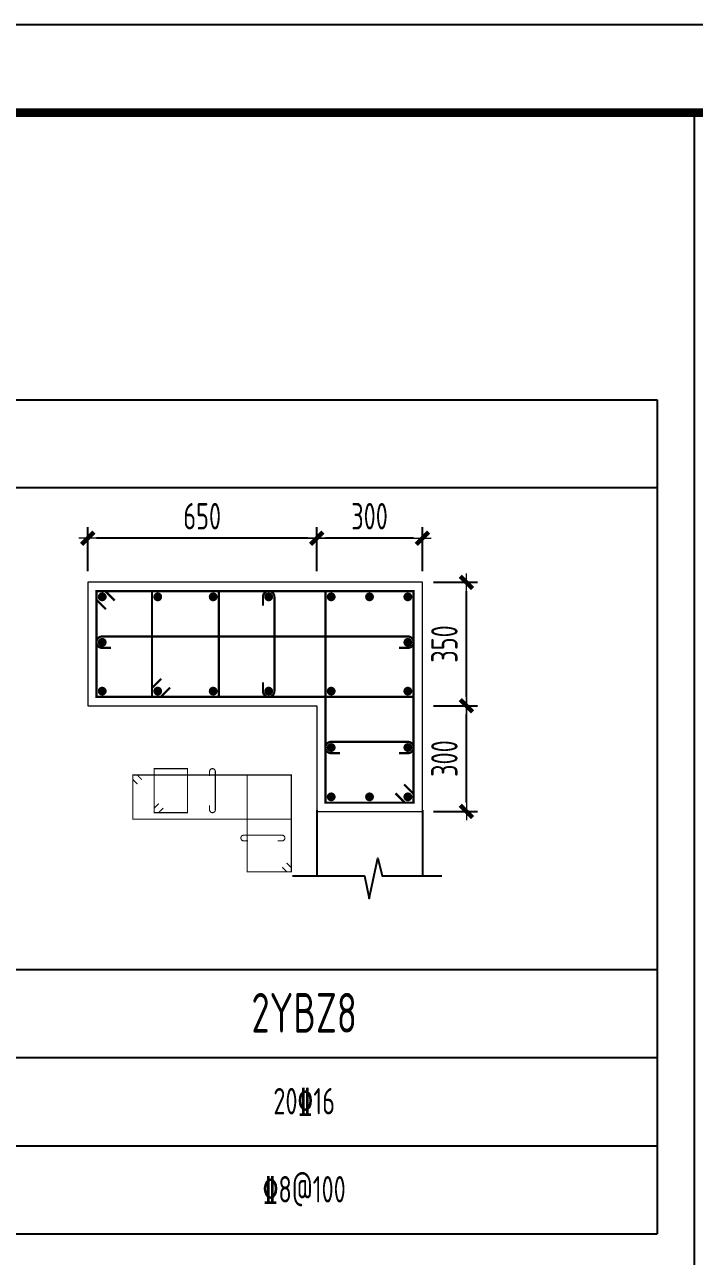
# Model space of a CAD drawing. Extents: x 292423 to 376523, y 106557 to 361882.
# Drawn here: x 360918 to 368523, y 282596 to 296574 of the extents above; entities that cross this region are included whole.
import ezdxf
from ezdxf.enums import TextEntityAlignment as Align

# ---------------------------------------------------------------- set-up
doc = ezdxf.new("R2010")
doc.units = 0
doc.header["$LTSCALE"] = 1000
doc.layers.get('0').update_dxf_attribs({"linetype": 'CONTINUOUS'})
doc.layers.get('Defpoints').update_dxf_attribs({"linetype": 'CONTINUOUS'})
for name, color, linetype in [('1508', 2, 'CONTINUOUS'), ('TAB', 7, 'CONTINUOUS'), ('THIN', 7, 'CONTINUOUS'), ('tk', 7, 'CONTINUOUS')]:
    doc.layers.add(name, color=color, linetype=linetype)
for name, color, linetype, lineweight in [('REIN', 6, 'CONTINUOUS', 18), ('Z-柱大样外框', 7, 'ByLayer', 18), ('Z-详图标注', 3, 'CONTINUOUS', 18)]:
    doc.layers.add(name, color=color, linetype=linetype, lineweight=lineweight)
doc.styles.get("Standard").update_dxf_attribs({"font": 'tssdeng.shx', "width": 0.7, "bigfont": 'tssdchn.shx'})
doc.styles.add('TCCAD_Dimension', font='Tssdeng.shx', dxfattribs={"width": 0.7, "bigfont": 'tssdchn.shx'})
doc.dimstyles.new('TCCAD_25_100', dxfattribs={"dimtxt": 300, "dimasz": 100, "dimexe": 125, "dimexo": 125, "dimgap": 100, "dimtad": 1, "dimdec": 0, "dimlfac": 0.25, "dimzin": 0, "dimdsep": 46, "dimtxsty": 'TCCAD_Dimension', "dimblk": '_TCDBK25_100', "dimcen": 0, "dimclrt": 7, "dimadec": 0, "dimazin": 0, "dimtfac": 1, "dimtdec": 0, "dimtix": 1, "dimtmove": 2, "dimatfit": 3, "dimfxl": 1, "dimtolj": 1, "dimtzin": 0, "dimarcsym": 0})

# ---------------------------------------------------------------- blocks, each defined once
blk = doc.blocks.new('_TCDBK25_100')
blk.add_line((-1, 0), (1, 0))
at = {"const_width": 0.5}
blk.add_lwpolyline([(-0.7, -0.7), (0.7, 0.7)], dxfattribs=at)
blk = doc.blocks.new('*D395')
at = {"layer": 'Defpoints', "color": 0}
for p in [(365434, 288845), (365934, 288845), (365434, 287645)]:
    blk.add_point(p, dxfattribs=at)
at = {"layer": 'Z-详图标注', "color": 0, "lineweight": -2}
for p, q in [((365559, 288845), (366059, 288845)), ((365934, 287745), (365934, 288745)), ((365559, 287645), (366059, 287645))]:
    blk.add_line(p, q, dxfattribs=at)
at = {"layer": 'Z-详图标注', "color": 0, "lineweight": -2, "xscale": 100, "yscale": 100, "zscale": 100}
for p, rotation in [((365934, 288845), 90), ((365934, 287645), 270)]:
    blk.add_blockref('_TCDBK25_100', p, dxfattribs=dict(at, rotation=rotation))
at = {"layer": 'Z-详图标注', "color": 7, "insert": (365684, 288245), "char_height": 300, "attachment_point": 5, "rotation": 90, "style": 'TCCAD_Dimension'}
blk.add_mtext('\\A1;300', dxfattribs=at)
blk = doc.blocks.new('*D396')
at = {"layer": 'Defpoints', "color": 0}
for p in [(365434, 290245), (365934, 290245), (365434, 288845)]:
    blk.add_point(p, dxfattribs=at)
at = {"layer": 'Z-详图标注', "color": 0, "lineweight": -2}
for p, q in [((365559, 290245), (366059, 290245)), ((365934, 288945), (365934, 290145)), ((365559, 288845), (366059, 288845))]:
    blk.add_line(p, q, dxfattribs=at)
at = {"layer": 'Z-详图标注', "color": 0, "lineweight": -2, "xscale": 100, "yscale": 100, "zscale": 100}
for p, rotation in [((365934, 290245), 90), ((365934, 288845), 270)]:
    blk.add_blockref('_TCDBK25_100', p, dxfattribs=dict(at, rotation=rotation))
at = {"layer": 'Z-详图标注', "color": 7, "insert": (365684, 289545), "char_height": 300, "attachment_point": 5, "rotation": 90, "style": 'TCCAD_Dimension'}
blk.add_mtext('\\A1;350', dxfattribs=at)
blk = doc.blocks.new('*D397')
at = {"layer": 'Defpoints', "color": 0}
for p in [(364234, 290745), (364234, 290245), (365434, 290245)]:
    blk.add_point(p, dxfattribs=at)
at = {"layer": 'Z-详图标注', "color": 0, "lineweight": -2}
for p, q in [((364234, 290370), (364234, 290870)), ((365334, 290745), (364334, 290745)), ((365434, 290370), (365434, 290870))]:
    blk.add_line(p, q, dxfattribs=at)
at = {"layer": 'Z-详图标注', "color": 0, "lineweight": -2, "xscale": 100, "yscale": 100, "zscale": 100, "rotation": 180}
blk.add_blockref('_TCDBK25_100', (364234, 290745), dxfattribs=at)
at = {"layer": 'Z-详图标注', "color": 0, "lineweight": -2, "xscale": 100, "yscale": 100, "zscale": 100}
blk.add_blockref('_TCDBK25_100', (365434, 290745), dxfattribs=at)
at = {"layer": 'Z-详图标注', "color": 7, "insert": (364834, 290995), "char_height": 300, "attachment_point": 5, "style": 'TCCAD_Dimension'}
blk.add_mtext('\\A1;300', dxfattribs=at)
blk = doc.blocks.new('*D398')
at = {"layer": 'Defpoints', "color": 0}
for p in [(361634, 290745), (361634, 290245), (364234, 290245)]:
    blk.add_point(p, dxfattribs=at)
at = {"layer": 'Z-详图标注', "color": 0, "lineweight": -2}
for p, q in [((361634, 290370), (361634, 290870)), ((364134, 290745), (361734, 290745)), ((364234, 290370), (364234, 290870))]:
    blk.add_line(p, q, dxfattribs=at)
at = {"layer": 'Z-详图标注', "color": 0, "lineweight": -2, "xscale": 100, "yscale": 100, "zscale": 100, "rotation": 180}
blk.add_blockref('_TCDBK25_100', (361634, 290745), dxfattribs=at)
at = {"layer": 'Z-详图标注', "color": 0, "lineweight": -2, "xscale": 100, "yscale": 100, "zscale": 100}
blk.add_blockref('_TCDBK25_100', (364234, 290745), dxfattribs=at)
at = {"layer": 'Z-详图标注', "color": 7, "insert": (362934, 290995), "char_height": 300, "attachment_point": 5, "style": 'TCCAD_Dimension'}
blk.add_mtext('\\A1;650', dxfattribs=at)
blk = doc.blocks.new('A1tk')
at = {"layer": 'tk'}
blk.add_line((76100, 1000), (76100, 58400), dxfattribs=at)
at = {"layer": 'tk', "color": 5}
blk.add_lwpolyline([(0, 0), (0, 59400), (84100, 59400), (84100, 0)], close=True, dxfattribs=at)
at = {"layer": 'tk', "const_width": 100}
blk.add_lwpolyline([(2500, 1000), (83100, 1000), (83100, 58400), (2500, 58400)], close=True, dxfattribs=at)

msp = doc.modelspace()

# ---------------------------------------------------------------- linework, layer by layer
at = {"layer": 'REIN', "color": 210}
for points, const_width in [([(361839.9, 289939.1), (361733.9, 290045.1), (361733.9, 290145.1), (365333.9, 290145.1), (365333.9, 288945.1), (361733.9, 288945.1), (361733.9, 290145.1), (361833.9, 290145.1), (361939.9, 290039.1)], 25), ([(365227.8, 287951.2), (365333.9, 287845.1), (365333.9, 287745.1), (364333.9, 287745.1), (364333.9, 290145.1), (365333.9, 290145.1), (365333.9, 287745.1), (365233.9, 287745.1), (365127.8, 287851.2)], 25), ([(362198.7, 287955.2), (362145.6, 288008.3), (362145.6, 288058.3), (363945.6, 288058.3), (363945.6, 287558.3), (362145.6, 287558.3), (362145.6, 288058.3), (362195.6, 288058.3), (362248.7, 288005.2)], 12.5), ([(363892.6, 287061.3), (363945.6, 287008.3), (363945.6, 286958.3), (363445.6, 286958.3), (363445.6, 288058.3), (363945.6, 288058.3), (363945.6, 286958.3), (363895.6, 286958.3), (363842.6, 287011.3)], 12.5)]:
    msp.add_lwpolyline(points, dxfattribs=dict(at, const_width=const_width))
at = {"layer": 'REIN', "color": 6, "const_width": 50}
for points in [[(361773.9, 290080.1, 1), (361823.9, 290080.1, 1)], [(362403.9, 290080.1, 1), (362453.9, 290080.1, 1)], [(363033.9, 290080.1, 1), (363083.9, 290080.1, 1)], [(363663.9, 290080.1, 1), (363713.9, 290080.1, 1)], [(364373.9, 290080.1, 1), (364423.9, 290080.1, 1)], [(364808.9, 290080.1, 1), (364858.9, 290080.1, 1)], [(365243.9, 290080.1, 1), (365293.9, 290080.1, 1)], [(361773.9, 289563.7, 1), (361823.9, 289563.7, 1)], [(365243.9, 289563.7, 1), (365293.9, 289563.7, 1)], [(361773.9, 289010.1, 1), (361823.9, 289010.1, 1)], [(362403.9, 289010.1, 1), (362453.9, 289010.1, 1)], [(363033.9, 289010.1, 1), (363083.9, 289010.1, 1)], [(363663.9, 289010.1, 1), (363713.9, 289010.1, 1)], [(364373.9, 289010.1, 1), (364423.9, 289010.1, 1)], [(365243.9, 289010.1, 1), (365293.9, 289010.1, 1)], [(364373.9, 288370.1, 1), (364423.9, 288370.1, 1)], [(365243.9, 288370.1, 1), (365293.9, 288370.1, 1)], [(364373.9, 287810.1, 1), (364423.9, 287810.1, 1)], [(364808.9, 287810.1, 1), (364858.9, 287810.1, 1)], [(365243.9, 287810.1, 1), (365293.9, 287810.1, 1)]]:
    msp.add_lwpolyline(points, format="xyb", close=True, dxfattribs=at)
at = {"layer": 'REIN', "color": 6}
for points, const_width in [([(362569.9, 289051.2), (362463.9, 288945.1), (362363.9, 288945.1), (362363.9, 290145.1), (363123.9, 290145.1), (363123.9, 288945.1), (362363.9, 288945.1), (362363.9, 289045.1), (362469.9, 289151.2)], 25), ([(362491.2, 287683.8), (362438.1, 287630.8), (362388.1, 287630.8), (362388.1, 288130.8), (362768.1, 288130.8), (362768.1, 287630.8), (362388.1, 287630.8), (362388.1, 287680.8), (362441.2, 287733.8)], 12.5)]:
    msp.add_lwpolyline(points, dxfattribs=dict(at, const_width=const_width))
for points, const_width in [([(363623.9, 289980.1), (363623.9, 290080.1, -1), (363753.9, 290080.1), (363753.9, 289010.1, -1), (363623.9, 289010.1), (363623.9, 289110.1)], 25), ([(361898.8, 289500.6), (361798.8, 289500.6, -1), (361798.8, 289630.6), (365268.9, 289630.6, -1), (365268.9, 289500.6), (365168.9, 289500.6)], 25), ([(364498.9, 288305.1), (364398.9, 288305.1, -1), (364398.9, 288435.1), (365268.9, 288435.1, -1), (365268.9, 288305.1), (365168.9, 288305.1)], 25), ([(363018.1, 288048.3), (363018.1, 288098.3, -1), (363083.1, 288098.3), (363083.1, 287663.3, -1), (363018.1, 287663.3), (363018.1, 287713.3)], 12.5), ([(363455.6, 287310.8), (363405.6, 287310.8, -1), (363405.6, 287375.8), (363840.6, 287375.8, -1), (363840.6, 287310.8), (363790.6, 287310.8)], 12.5)]:
    msp.add_lwpolyline(points, format="xyb", dxfattribs=dict(at, const_width=const_width))
at = {"layer": 'TAB'}
for p, q in [((368099.1, 292317.8), (368099.1, 282851.2)), ((297191.9, 285851.2), (368099.1, 285851.2)), ((297191.9, 284851.2), (368099.1, 284851.2)), ((297191.9, 283851.2), (368099.1, 283851.2)), ((297191.9, 282851.2), (368099.1, 282851.2))]:
    msp.add_line(p, q, dxfattribs=at)
msp.add_lwpolyline([(368099.1, 291317.8), (295391.9, 291317.8), (295391.9, 292317.8), (368099.1, 292317.8)], dxfattribs=at)
at = {"layer": 'THIN'}
for p, q in [((364233.9, 287659.5), (364233.9, 286912.8)), ((365433.9, 287659.5), (365433.9, 286912.8))]:
    msp.add_line(p, q, dxfattribs=at)
msp.add_lwpolyline([(363959, 286912.8), (364778.6, 286912.8), (364828.6, 286656.3), (364928.6, 287112.8), (364978.6, 286912.8), (365655.9, 286912.8)], dxfattribs=at)
at = {"layer": 'Z-柱大样外框'}
msp.add_lwpolyline([(361633.9, 290245.1), (361633.9, 288845.1), (364233.9, 288845.1), (364233.9, 287645.1), (365433.9, 287645.1), (365433.9, 290245.1), (361633.9, 290245.1)], close=True, dxfattribs=at)

# ---------------------------------------------------------------- block references
at = {"layer": '1508'}
msp.add_blockref('A1tk', (292422.6, 237173.9), dxfattribs=at)

# ---------------------------------------------------------------- texts
at = {"layer": 'TAB', "width": 0.7}
for s, height, p in [('2YBZ8', 450, (364091.9, 285359.8)), ('20%%13216', 300, (364091.9, 284357)), ('%%1328@100', 300, (364091.9, 283357))]:
    msp.add_text(s, height=height, dxfattribs=at).set_placement(p, align=Align.MIDDLE_CENTER)

# ---------------------------------------------------------------- dimensions: what is measured, and where the dimension line sits
at = {"layer": 'Z-详图标注'}
for base, p1, p2, angle, picture, middle in [((361633.9, 290745.1), (364233.9, 290245.1), (361633.9, 290245.1), 180, '*D398', (362933.9, 290995.1)), ((364233.9, 290745.1), (365433.9, 290245.1), (364233.9, 290245.1), 180, '*D397', (364833.9, 290995.1)), ((365933.9, 290245.1), (365433.9, 288845.1), (365433.9, 290245.1), 90, '*D396', (365683.9, 289545.1)), ((365933.9, 288845.1), (365433.9, 287645.1), (365433.9, 288845.1), 90, '*D395', (365683.9, 288245.1))]:
    dim = msp.add_linear_dim(base=base, p1=p1, p2=p2, angle=angle, dimstyle='TCCAD_25_100', dxfattribs=at)
    dim.commit()
    dim.dimension.update_dxf_attribs({"geometry": picture, "text_midpoint": middle})

doc.saveas('drawing.dxf')
